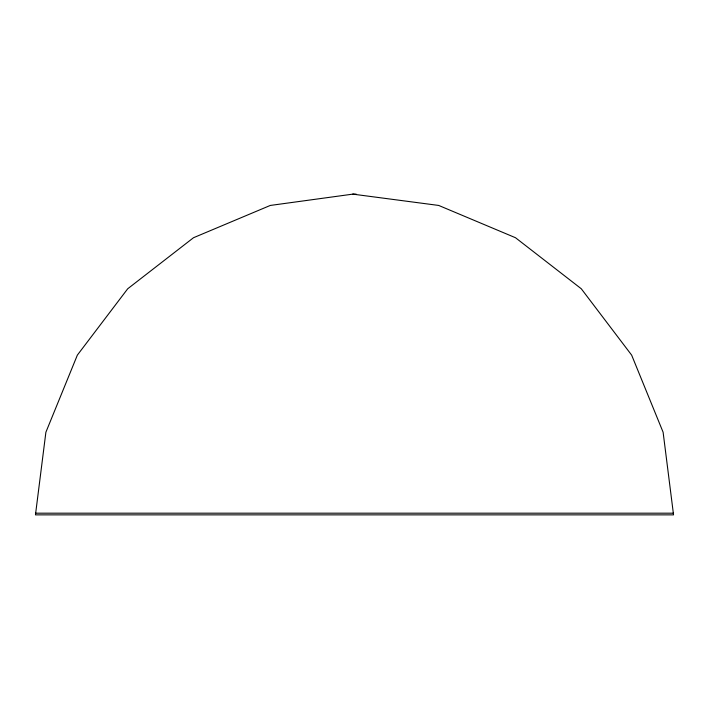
<?xml version="1.0" encoding="UTF-8"?>
<svg xmlns="http://www.w3.org/2000/svg" width="709" height="709" viewBox="0 0 709 709"><rect width="100%" height="100%" fill="white"/><g stroke="black" fill="none" stroke-linecap="round" stroke-linejoin="round"><path stroke-width="1.06" d="M352.816 194.133L270.297 205.442L193.513 237.719L127.709 288.776L77.352 355.12L45.89 432.233L35.459 514.867L673.541 514.867L663.11 432.233L631.648 355.12L581.291 288.776L515.487 237.719L438.703 205.442L352.816 194.133L356.184 194.133M35.45 513.183L673.55 513.183"/></g></svg>
